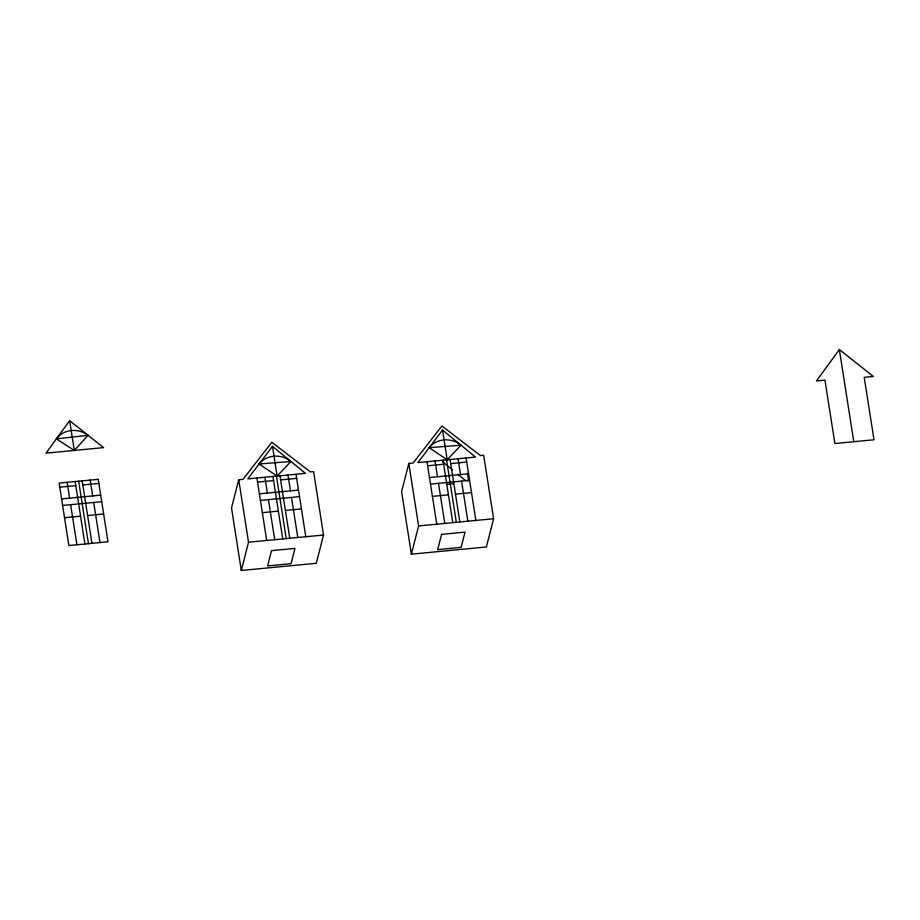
<?xml version="1.0" encoding="UTF-8"?>
<svg xmlns="http://www.w3.org/2000/svg" width="920" height="920" viewBox="0 0 920 920"><rect width="100%" height="100%" fill="white"/><g stroke="black" fill="none" stroke-linecap="round" stroke-linejoin="round"><path stroke-width="1.38" d="M238.74 479.757L231.518 508.012L241.304 570.469L316.308 563.281L323.529 535.026L313.593 471.615L310.419 471.914L271.825 442.255L243.006 479.354L238.74 479.757L248.526 542.225L241.304 570.469M408.813 463.461L401.591 491.717L411.378 554.173L486.381 546.974L493.603 518.731L483.667 455.308L480.493 455.618L441.899 425.96L413.08 463.059L408.813 463.461L418.6 525.929L411.378 554.173M468.084 481.045L468.763 478.411M69.644 420.704L46 453.146L103.603 447.614L69.644 420.704L74.301 450.432L88.078 435.321A21.792 19.964 14.3 0 0 74.094 430.422L71.093 430.56A21.792 19.964 14.3 0 0 56.407 438.874L74.301 450.432M839.35 349.531L816.466 380.926L824.952 380.121L834.888 443.532L874 439.772L864.213 377.315L873.298 376.441L839.35 349.531L853.783 441.715M272.469 446.349L247.825 478.894L305.428 473.363L272.469 446.349L277.127 476.077L290.927 461.483A21.792 19.964 14.3 0 0 274.102 456.193L271.147 456.619A21.792 19.964 14.3 0 0 259.083 464.013L277.127 476.077M442.543 430.054L417.898 462.599L475.502 457.067L442.543 430.054L447.2 459.781L461 445.188A21.792 19.964 14.3 0 0 444.176 439.898L441.232 440.323A21.792 19.964 14.3 0 0 429.168 447.718L447.2 459.781M56.407 438.874L88.078 435.321M59.754 487.174L75.785 485.633M82.823 484.966L98.865 483.425M61.582 498.904L100.694 495.155M257.554 482.114L273.585 480.573M280.623 479.895L296.666 478.354M427.627 465.808L443.67 464.278M450.697 463.599L466.739 462.058M62.606 505.448L101.729 501.699M259.382 493.844L298.494 490.084M429.456 477.537L468.579 473.788M64.538 517.73L80.569 516.189M87.607 515.51L103.649 513.969M260.406 500.388L299.517 496.627M430.491 484.092L469.602 480.332M446.315 484.426L453.456 483.736M262.327 512.659L278.369 511.117M285.407 510.439L301.449 508.909M432.411 496.363L448.454 494.822M455.48 494.143L471.523 492.602M248.526 542.225L323.529 535.026M418.6 525.929L493.603 518.731M429.168 447.718L461 445.188M259.083 464.013L290.927 461.483M442.451 461.633L452.352 469.752M457.849 474.26L465.554 480.562M466.095 457.964L475.881 520.433M467.475 473.167L468.591 480.263M458.079 458.735L460.552 474.559M461.575 481.102L467.854 521.203M450.053 459.505L459.839 521.962M446.545 459.85L456.32 522.307M443.026 460.184L452.801 522.64M434.999 460.954L437.483 476.767M438.506 483.322L444.785 523.411M426.983 461.725L436.77 524.181M296.022 474.272L305.796 536.728M287.994 475.03L290.478 490.854M291.502 497.398L297.781 537.498M279.979 475.801L289.765 538.269M276.46 476.146L286.246 538.602M272.952 476.479L282.727 538.936M264.925 477.25L267.409 493.074M268.433 499.617L274.712 539.707M256.91 478.02L266.685 540.477M90.206 480.102L92.678 495.926M93.702 502.469L99.981 542.558M82.179 480.872L91.965 543.329M78.66 481.206L88.446 543.662M75.152 481.551L84.927 544.007M67.125 482.31L69.609 498.134M70.633 504.678L76.912 544.778M271.515 550.666L267.616 565.915L291.053 563.672L294.952 548.423L271.515 550.666M441.588 534.37L437.69 549.62L461.127 547.377L465.025 532.116L441.588 534.37M98.221 479.331L59.11 483.08L68.885 545.548L107.996 541.788L98.221 479.331"/></g></svg>
